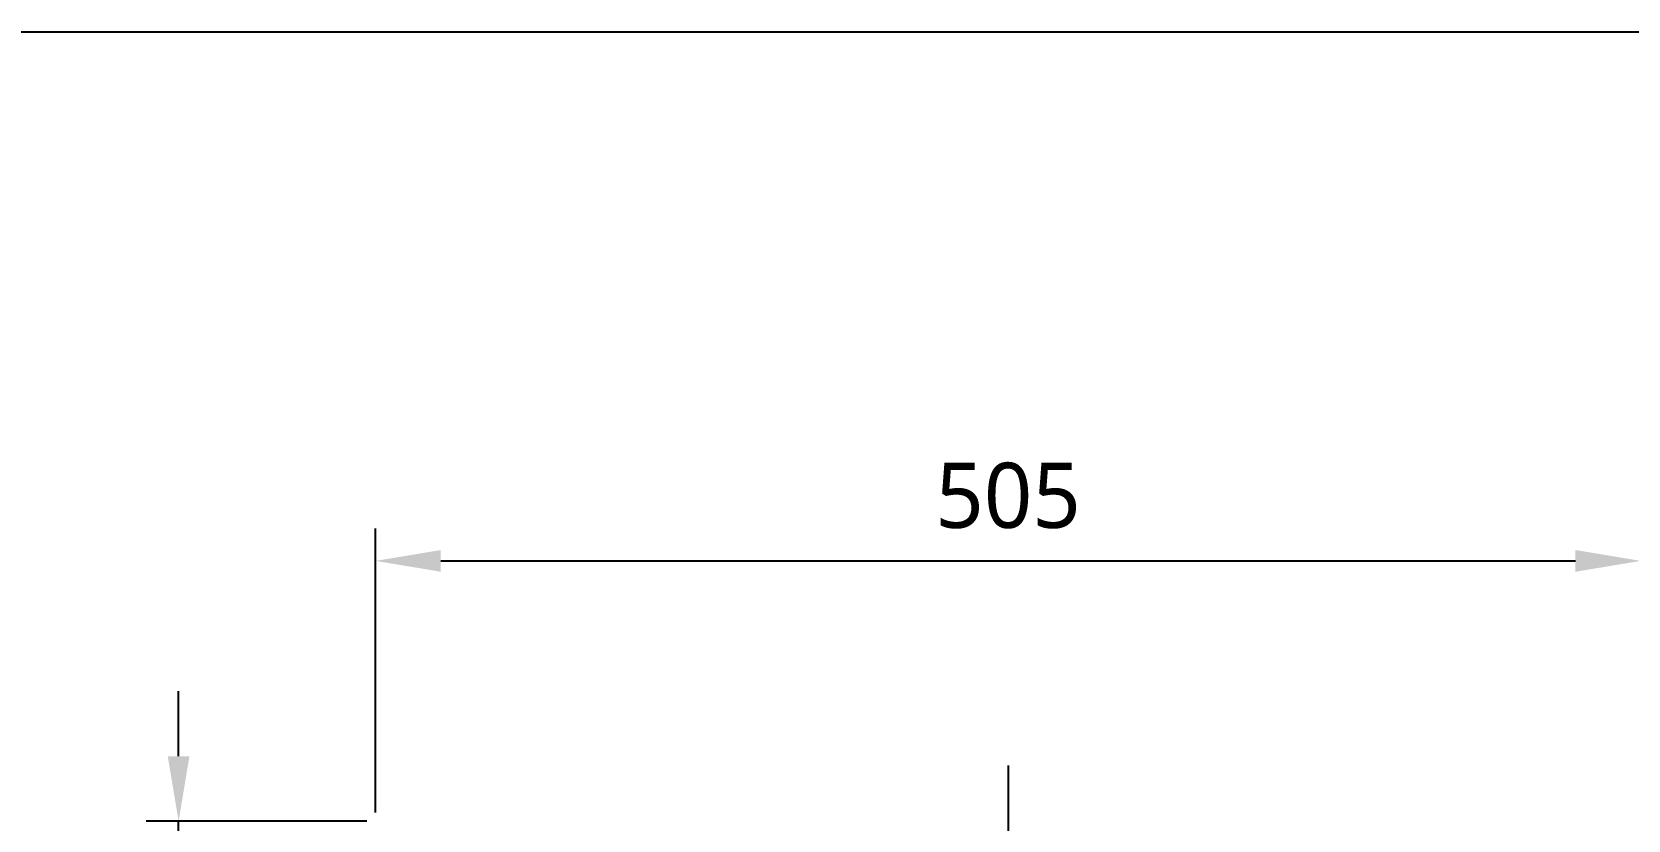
# Model space of a CAD drawing. Extents: x 7158 to 10258, y -4678 to -2578.
# Drawn here: x 7748 to 8385, y -2893 to -2578 of the extents above; entities that cross this region are included whole.
import ezdxf

# ---------------------------------------------------------------- set-up
doc = ezdxf.new("R2010")
doc.units = 0
doc.header["$LTSCALE"] = 20
doc.header["$MEASUREMENT"] = 0
doc.linetypes.add('CENTER', pattern=[2, 1.25, -0.25, 0.25, -0.25])
doc.layers.get('0').update_dxf_attribs({"linetype": 'CONTINUOUS'})
doc.layers.get('DEFPOINTS').update_dxf_attribs({"linetype": 'CONTINUOUS'})
doc.layers.add('5', color=5, linetype='CONTINUOUS')
doc.layers.add('CENTER', color=2, linetype='CENTER')
doc.styles.get("Standard").update_dxf_attribs({"font": 'NanumGothic.ttf'})
doc.dimstyles.get("Standard").update_dxf_attribs({"dimtxt": 2.5, "dimasz": 2, "dimexe": 2, "dimexo": 1, "dimgap": 1.5, "dimtad": 1, "dimdec": 0, "dimlfac": 10, "dimrnd": 0.5, "dimzin": 0, "dimdsep": 46, "dimtxsty": 'Standard', "dimcen": 0, "dimclrt": 2, "dimadec": 0, "dimazin": 0, "dimtfac": 1, "dimtdec": 0, "dimtmove": 0, "dimatfit": 3, "dimfxl": 1, "dimtolj": 1, "dimtzin": 0, "dimarcsym": 0})

# ---------------------------------------------------------------- blocks, each defined once
blk = doc.blocks.new('*D63')
at = {"color": 3, "lineweight": -2, "transparency": 16777216}
for p, q in [((7806.724059823468, -2867.163180721927), (7806.724059823468, -2841.163180721927)), ((7881.878224398339, -2893.163180721927), (7793.724059823468, -2893.163180721927)), ((7806.724059823468, -2958.163180721927), (7806.724059823468, -2893.163180721927)), ((8102.174279302364, -2958.163180721927), (7793.724059823468, -2958.163180721927)), ((7806.724059823468, -2984.163180721927), (7806.724059823468, -3010.163180721927))]:
    blk.add_line(p, q, dxfattribs=at)
at = {"color": 3, "transparency": 16777216}
for points in [[(7802.390726490135, -2867.163180721927), (7811.057393156801, -2867.163180721927), (7806.724059823468, -2893.163180721927)], [(7802.390726490135, -2984.163180721927), (7811.057393156801, -2984.163180721927), (7806.724059823468, -2958.163180721927)]]:
    blk.add_solid(points, dxfattribs=at)
at = {"layer": 'DEFPOINTS', "color": 0, "transparency": 16777216}
for p in [(7806.724059823468, -2893.163180721927), (7888.378224398339, -2893.163180721927), (8108.674279302364, -2958.163180721927)]:
    blk.add_point(p, dxfattribs=at)
at = {"color": 2, "transparency": 16777216, "insert": (7780.724059823469, -2925.663180721926), "char_height": 26, "attachment_point": 5, "rotation": 90}
blk.add_mtext('\\A1;65', dxfattribs=at)
blk = doc.blocks.new('*D65')
at = {"color": 3, "lineweight": -2, "transparency": 16777216}
for p, q in [((7885.378224398339, -2889.663180721927), (7885.378224398339, -2776.180422817031)), ((8390.378224398339, -2889.663180721927), (8390.378224398339, -2776.180422817031)), ((7911.378224398339, -2789.180422817031), (8364.378224398339, -2789.180422817031))]:
    blk.add_line(p, q, dxfattribs=at)
at = {"color": 3, "transparency": 16777216}
for points in [[(7911.378224398339, -2784.847089483697), (7911.378224398339, -2793.513756150364), (7885.378224398339, -2789.180422817031)], [(8364.378224398339, -2784.847089483697), (8364.378224398339, -2793.513756150364), (8390.378224398339, -2789.180422817031)]]:
    blk.add_solid(points, dxfattribs=at)
at = {"layer": 'DEFPOINTS', "color": 0, "transparency": 16777216}
for p in [(8390.378224398339, -2789.180422817031), (7885.378224398339, -2896.163180721927), (8390.378224398339, -2896.163180721927)]:
    blk.add_point(p, dxfattribs=at)
at = {"color": 2, "transparency": 16777216, "insert": (8137.878224398339, -2763.180422817031), "char_height": 26, "attachment_point": 5}
blk.add_mtext('\\A1;505', dxfattribs=at)

msp = doc.modelspace()

# ---------------------------------------------------------------- linework, layer by layer
at = {"layer": '5'}
msp.add_lwpolyline([(7158.399714505147, -2577.940894522555), (10258.39971450515, -2577.940894522555), (10258.39971450515, -4677.940894522555), (7158.399714505147, -4677.940894522555)], close=True, dxfattribs=at)
at = {"layer": 'CENTER', "color": 2, "linetype": 'CENTER', "ltscale": 2}
msp.add_line((8137.878224398339, -2870.913180721927, 0.02824407821055029), (8137.878224398341, -3360.413180721927, -0.5931256424165534), dxfattribs=at)

# ---------------------------------------------------------------- dimensions: what is measured, and where the dimension line sits
dim = msp.add_linear_dim(base=(8390.378224398339, -2789.180422817031), p1=(7885.378224398339, -2896.163180721927), p2=(8390.378224398339, -2896.163180721927), dimstyle='Standard', override={"dimscale": 1.3, "dimtxt": 20, "dimasz": 20, "dimexe": 10, "dimexo": 5, "dimgap": 10, "dimlfac": 1, "dimzin": 8, "dimclrd": 3, "dimclre": 3, "dimfxl": 1.25, "dimarcsym": 1})
dim.commit()
dim.dimension.update_dxf_attribs({"geometry": '*D65', "text_midpoint": (8137.878224398339, -2763.180422817031)})
dim = msp.add_linear_dim(base=(7806.724059823468, -2893.163180721927), p1=(8108.674279302364, -2958.163180721927), p2=(7888.378224398339, -2893.163180721927), angle=90, dimstyle='Standard', override={"dimscale": 1.3, "dimtxt": 20, "dimasz": 20, "dimexe": 10, "dimexo": 5, "dimgap": 10, "dimlfac": 1, "dimzin": 8, "dimclrd": 3, "dimclre": 3, "dimfxl": 1.25, "dimarcsym": 1})
dim.commit()
dim.dimension.update_dxf_attribs({"geometry": '*D63', "text_midpoint": (7806.724059823469, -2925.663180721926), "dimtype": 160})

doc.saveas('drawing.dxf')
